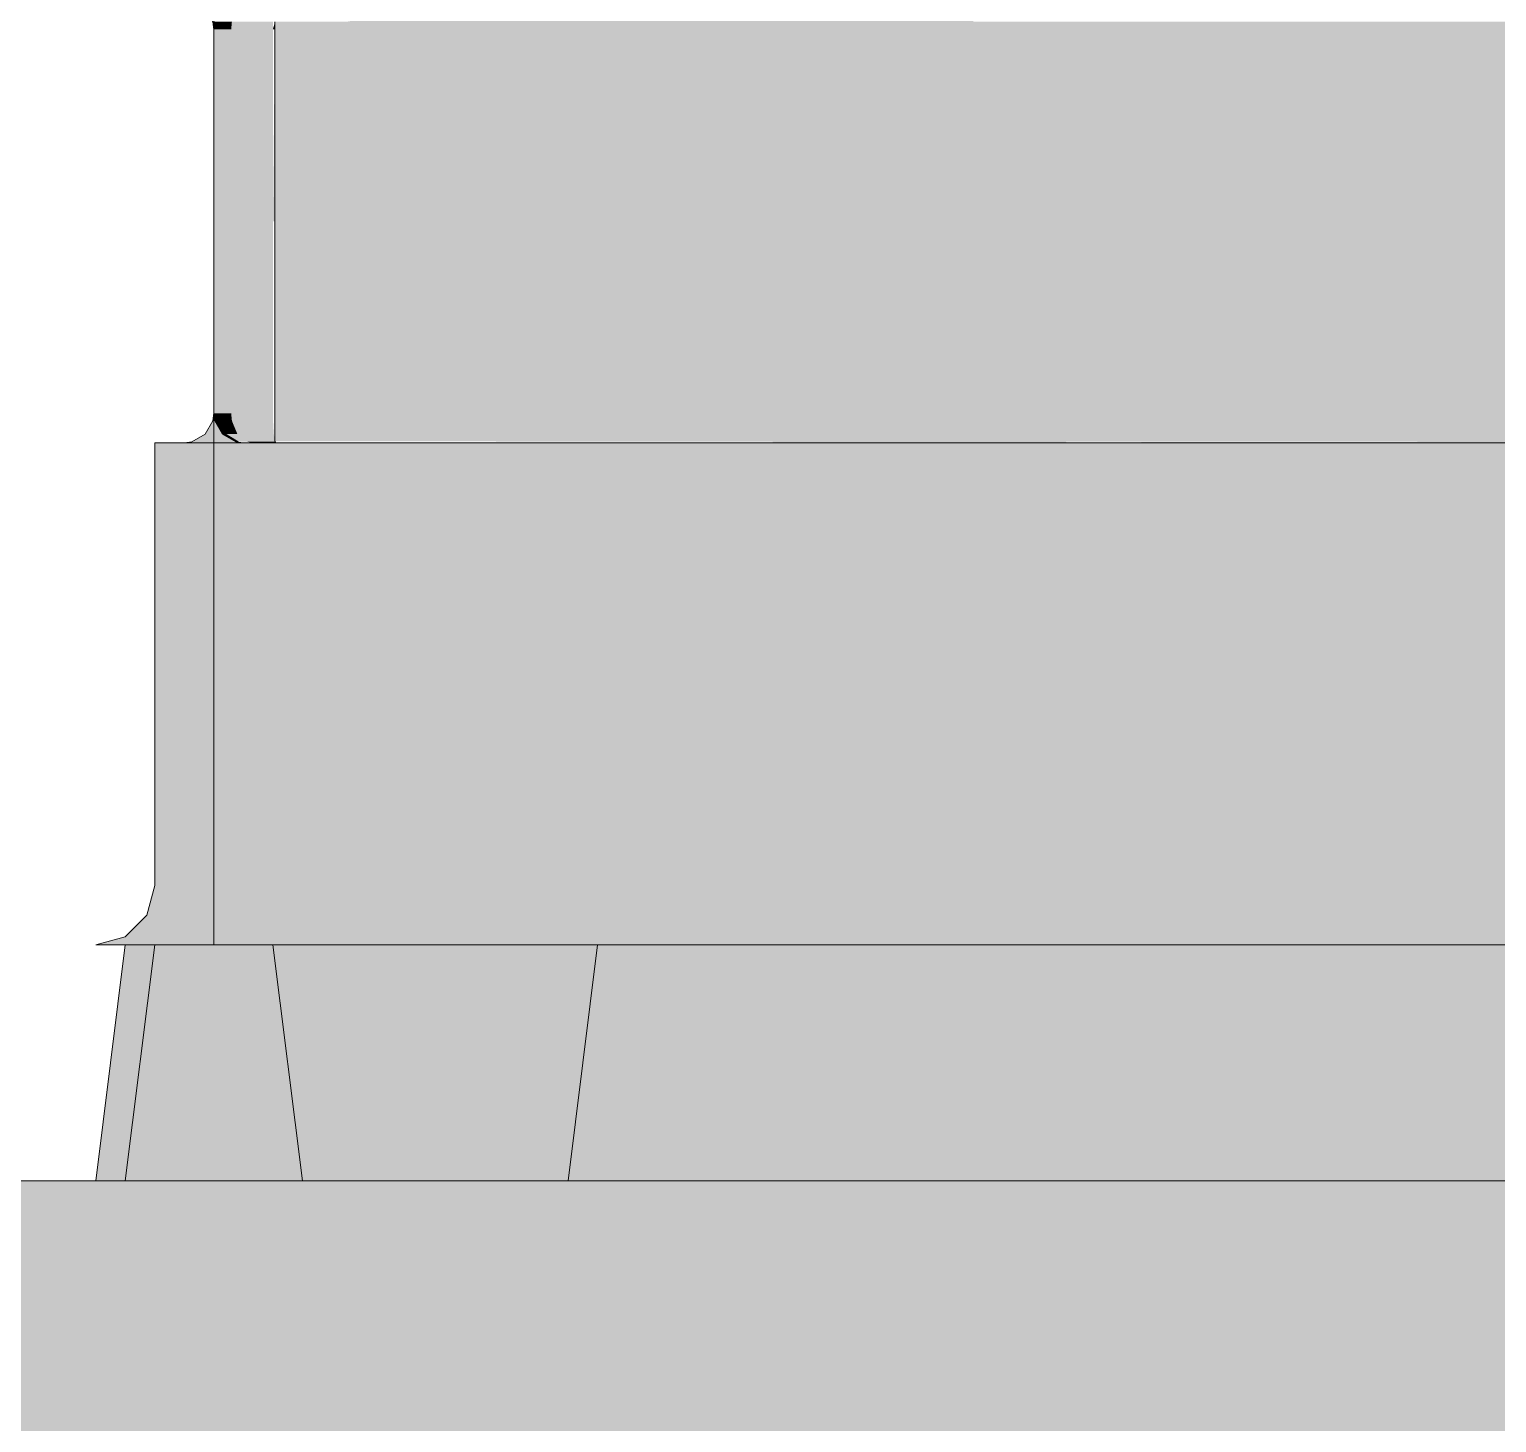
# Model space of a CAD drawing. Header units: centimetres. Extents: x -4381 to 5639, y -3920 to 4826.
# Drawn here: x 71.9544 to 72.4514, y 35.6217 to 36.0936 of the extents above; entities that cross this region are included whole.
import ezdxf
from ezdxf.xclip import XClip

# ---------------------------------------------------------------- set-up
doc = ezdxf.new("R2010")
doc.units = ezdxf.units.CM
doc.header["$MEASUREMENT"] = 0
doc.header["$XCLIPFRAME"] = 0
doc.set_wipeout_variables(frame=1)
doc.linetypes.add('Wipeout_Contour', pattern=[100, 0, -100])
for name, color, linetype in [('01- MOBILIER', 7, 'Continuous'), ('Dalles', 7, 'Continuous'), ('Drawing & Figure', 7, 'Continuous'), ('Structural - Bearing', 7, 'Continuous')]:
    doc.layers.add(name, color=color, linetype=linetype)
for name, color, linetype, lineweight in [('01- MOBILIER_Pen_No__1', 7, 'Continuous', 5), ('01- MOBILIER_Pen_No__101', 252, 'Continuous', 5), ('01- MOBILIER_Pen_No__18', 9, 'Continuous', 5), ('01- MOBILIER_Pen_No__2', 8, 'Continuous', 5), ('Dalles_Pen_No__1', 7, 'Continuous', 5)]:
    doc.layers.add(name, color=color, linetype=linetype, lineweight=lineweight)
for name, color, linetype, lineweight, true_color in [('01- MOBILIER_Pen_No__62', 7, 'Continuous', 5, 0xaaaaaa), ('03-Personnages.2D_Pen_No__58', 7, 'Continuous', 5, 0xdf0000), ('Structural - Bearing_Pen_No__102', 7, 'Continuous', 5, 0xcccccc)]:
    doc.layers.add(name, color=color, linetype=linetype, lineweight=lineweight, true_color=true_color)

# ---------------------------------------------------------------- blocks, each defined once
blk = doc.blocks.new('Drawing_7_7', base_point=(-363.09186, 32.20361))
at = {"color": 254, "linetype": 'Wipeout_Contour', "lineweight": 0, "ltscale": 1044.329314}
blk.add_wipeout([(71.9959, 36.49858), (71.39436, 36.49858), (71.50554, 36.08363), (71.50554, 36.09361), (71.50588, 36.0962), (71.50847, 36.10068), (71.51296, 36.10327), (71.51554, 36.10361), (72.00688, 36.10361), (72.00688, 36.48796), (72.00594, 36.49254), (72.00381, 36.49561), (72.00063, 36.49767)], dxfattribs=at).dxf.layer = '01- MOBILIER'
at = {"color": 254, "linetype": 'Wipeout_Contour', "lineweight": 0, "ltscale": 323.420419}
blk.add_wipeout([(72.69688, 36.02861), (72.69688, 36.09361), (72.03758, 36.09361), (72.03758, 36.02861)], dxfattribs=at).dxf.layer = '01- MOBILIER'
at = {"color": 254, "linetype": 'Wipeout_Contour', "lineweight": 0, "ltscale": 322.952361}
blk.add_wipeout([(72.71688, 35.80361), (72.01688, 35.80361), (72.01688, 35.79361), (72.71688, 35.79361)], dxfattribs=at).dxf.layer = '01- MOBILIER'
at = {"layer": '01- MOBILIER_Pen_No__101', "linetype": 'Continuous', "ltscale": 10}
blk.add_hatch(color=256, dxfattribs=at).paths.add_polyline_path([(72.71688, 35.80361), (72.01688, 35.80361), (72.01688, 35.79361), (72.71688, 35.79361)])
at = {"layer": '01- MOBILIER_Pen_No__18', "linetype": 'Continuous', "ltscale": 10}
blk.add_hatch(color=256, dxfattribs=at).paths.add_polyline_path([(72.69688, 36.02861), (72.69688, 36.09361), (72.03758, 36.09361), (72.03758, 36.02861)])
at = {"color": 254, "linetype": 'Wipeout_Contour', "lineweight": 0, "ltscale": 240.997614}
blk.add_wipeout([(72.03758, 36.02861), (72.03758, 36.09361), (72.03688, 36.02861)], dxfattribs=at).dxf.layer = '01- MOBILIER'
at = {"color": 254, "linetype": 'Wipeout_Contour', "lineweight": 0, "ltscale": 322.937017}
blk.add_wipeout([(72.71688, 35.79361), (72.01688, 35.79361), (72.01688, 35.78629), (72.71688, 35.78629)], dxfattribs=at).dxf.layer = '01- MOBILIER'
at = {"layer": '01- MOBILIER_Pen_No__18', "linetype": 'Continuous', "ltscale": 10}
blk.add_hatch(color=256, dxfattribs=at).paths.add_polyline_path([(72.03758, 36.02861), (72.03758, 36.09361), (72.03688, 36.02861)])
at = {"layer": '01- MOBILIER_Pen_No__2', "linetype": 'Continuous', "ltscale": 10}
blk.add_hatch(color=256, dxfattribs=at).paths.add_polyline_path([(72.71688, 35.79361), (72.01688, 35.79361), (72.01688, 35.78629), (72.71688, 35.78629)])
at = {"color": 254, "linetype": 'Wipeout_Contour', "lineweight": 0, "ltscale": 322.227277}
blk.add_wipeout([(72.03688, 36.02861), (72.03688, 36.09361), (72.02923, 36.09361), (72.02923, 36.02861)], dxfattribs=at).dxf.layer = '01- MOBILIER'
at = {"color": 254, "linetype": 'Wipeout_Contour', "lineweight": 0, "ltscale": 322.928174}
blk.add_wipeout([(72.71688, 35.78629), (72.01688, 35.78629), (72.01688, 35.78361), (72.71688, 35.78361)], dxfattribs=at).dxf.layer = '01- MOBILIER'
at = {"layer": '01- MOBILIER_Pen_No__101', "linetype": 'Continuous', "ltscale": 10}
blk.add_hatch(color=256, dxfattribs=at).paths.add_polyline_path([(72.71688, 35.78629), (72.01688, 35.78629), (72.01688, 35.78361), (72.71688, 35.78361)])
at = {"layer": '01- MOBILIER_Pen_No__62', "linetype": 'Continuous', "ltscale": 10}
blk.add_hatch(color=256, dxfattribs=at).paths.add_polyline_path([(72.03688, 36.02861), (72.03688, 36.09361), (72.02923, 36.09361), (72.02923, 36.02861)])
at = {"color": 254, "linetype": 'Wipeout_Contour', "lineweight": 0, "ltscale": 322.201992}
blk.add_wipeout([(72.02923, 36.02861), (72.02923, 36.09361), (72.02274, 36.09361), (72.02274, 36.02861)], dxfattribs=at).dxf.layer = '01- MOBILIER'
at = {"color": 254, "linetype": 'Wipeout_Contour', "lineweight": 0, "ltscale": 323.481031}
blk.add_wipeout([(72.69688, 36.09361), (72.69685, 36.0962), (72.03758, 36.0962), (72.03758, 36.09361)], dxfattribs=at).dxf.layer = '01- MOBILIER'
at = {"color": 254, "linetype": 'Wipeout_Contour', "lineweight": 0, "ltscale": 323.304546}
blk.add_wipeout([(72.69688, 36.02861), (72.03758, 36.02861), (72.03758, 35.96361), (72.69688, 35.96361)], dxfattribs=at).dxf.layer = '01- MOBILIER'
at = {"color": 254, "linetype": 'Wipeout_Contour', "lineweight": 0, "ltscale": 321.870899}
blk.add_wipeout([(72.13688, 35.70361), (72.14688, 35.78361), (72.03688, 35.78361), (72.04688, 35.70361)], dxfattribs=at).dxf.layer = '01- MOBILIER'
at = {"layer": '01- MOBILIER_Pen_No__101', "linetype": 'Continuous', "ltscale": 10}
blk.add_hatch(color=256, dxfattribs=at).paths.add_polyline_path([(72.02923, 36.02861), (72.02923, 36.09361), (72.02274, 36.09361), (72.02274, 36.02861)])
at = {"layer": '01- MOBILIER_Pen_No__18', "linetype": 'Continuous', "ltscale": 10}
for points in [[(72.69688, 36.09361), (72.69685, 36.0962), (72.03758, 36.0962), (72.03758, 36.09361)], [(72.03758, 36.02861), (72.03688, 35.96361)], [(72.69688, 36.02861), (72.03758, 36.02861), (72.03758, 35.96361), (72.69688, 35.96361)], [(72.13688, 35.70361), (72.14688, 35.78361), (72.03688, 35.78361), (72.04688, 35.70361)]]:
    blk.add_hatch(color=256, dxfattribs=at).paths.add_polyline_path(points)
at = {"color": 254, "linetype": 'Wipeout_Contour', "lineweight": 0, "ltscale": 322.182645}
blk.add_wipeout([(72.02274, 36.02861), (72.02274, 36.09361), (72.0184, 36.09361), (72.0184, 36.02861)], dxfattribs=at).dxf.layer = '01- MOBILIER'
at = {"color": 254, "linetype": 'Wipeout_Contour', "lineweight": 0, "ltscale": 241.057268}
blk.add_wipeout([(72.03758, 36.09361), (72.03758, 36.0962), (72.03688, 36.09361)], dxfattribs=at).dxf.layer = '01- MOBILIER'
at = {"color": 254, "linetype": 'Wipeout_Contour', "lineweight": 0, "ltscale": 322.110973}
blk.add_wipeout([(72.03688, 36.02861), (72.02923, 36.02861), (72.02923, 35.96361), (72.03688, 35.96361)], dxfattribs=at).dxf.layer = '01- MOBILIER'
at = {"color": 254, "linetype": 'Wipeout_Contour', "lineweight": 0, "ltscale": 322.855402}
blk.add_wipeout([(72.14688, 35.78361), (72.13688, 35.70361), (72.59688, 35.70361), (72.58688, 35.78361)], dxfattribs=at).dxf.layer = 'Structural - Bearing'
at = {"layer": '01- MOBILIER_Pen_No__18', "linetype": 'Continuous', "ltscale": 10}
blk.add_hatch(color=256, dxfattribs=at).paths.add_polyline_path([(72.03758, 36.09361), (72.03758, 36.0962), (72.03688, 36.09361)])
at = {"layer": '01- MOBILIER_Pen_No__2', "linetype": 'Continuous', "ltscale": 10}
blk.add_hatch(color=256, dxfattribs=at).paths.add_polyline_path([(72.02274, 36.02861), (72.02274, 36.09361), (72.0184, 36.09361), (72.0184, 36.02861)])
at = {"layer": '01- MOBILIER_Pen_No__62', "linetype": 'Continuous', "ltscale": 10}
blk.add_hatch(color=256, dxfattribs=at).paths.add_polyline_path([(72.03688, 36.02861), (72.02923, 36.02861), (72.02923, 35.96361), (72.03688, 35.96361)])
at = {"layer": 'Structural - Bearing_Pen_No__102', "linetype": 'Continuous', "ltscale": 10}
blk.add_hatch(color=256, dxfattribs=at).paths.add_polyline_path([(72.14688, 35.78361), (72.13688, 35.70361), (72.59688, 35.70361), (72.58688, 35.78361)])
at = {"layer": '01- MOBILIER_Pen_No__1', "linetype": 'Continuous', "ltscale": 10}
for p in [(72.13688, 35.70361), (72.58688, 35.78361)]:
    blk.add_line(p, (72.14688, 35.78361), dxfattribs=at)
at = {"color": 254, "linetype": 'Wipeout_Contour', "lineweight": 0, "ltscale": 322.172184}
blk.add_wipeout([(72.0184, 36.02861), (72.0184, 36.09361), (72.01688, 36.09361), (72.01688, 36.02861)], dxfattribs=at).dxf.layer = '01- MOBILIER'
at = {"color": 254, "linetype": 'Wipeout_Contour', "lineweight": 0, "ltscale": 322.276717}
blk.add_wipeout([(72.03688, 36.09361), (72.03692, 36.0962), (72.02936, 36.0962), (72.02923, 36.09361)], dxfattribs=at).dxf.layer = '01- MOBILIER'
at = {"color": 254, "linetype": 'Wipeout_Contour', "lineweight": 0, "ltscale": 322.085678}
blk.add_wipeout([(72.02923, 36.02861), (72.02274, 36.02861), (72.02274, 35.96361), (72.02923, 35.96361)], dxfattribs=at).dxf.layer = '01- MOBILIER'
at = {"color": 254, "linetype": 'Wipeout_Contour', "lineweight": 0, "ltscale": 323.244671}
blk.add_wipeout([(72.69688, 35.96361), (72.03758, 35.96361), (72.03758, 35.96102), (72.69685, 35.96102)], dxfattribs=at).dxf.layer = '01- MOBILIER'
at = {"layer": '01- MOBILIER_Pen_No__101', "linetype": 'Continuous', "ltscale": 10}
for points in [[(72.0184, 36.02861), (72.0184, 36.09361), (72.01688, 36.09361), (72.01688, 36.02861)], [(72.02923, 36.02861), (72.02274, 36.02861), (72.02274, 35.96361), (72.02923, 35.96361)]]:
    blk.add_hatch(color=256, dxfattribs=at).paths.add_polyline_path(points)
at = {"layer": '01- MOBILIER_Pen_No__18', "linetype": 'Continuous', "ltscale": 10}
blk.add_hatch(color=256, dxfattribs=at).paths.add_polyline_path([(72.03688, 36.09361), (72.03692, 36.0962), (72.02936, 36.0962), (72.02923, 36.09361)])
at = {"layer": '01- MOBILIER_Pen_No__62', "linetype": 'Continuous', "ltscale": 10}
for points in [[(72.03758, 35.96361), (72.03692, 35.96102)], [(72.69688, 35.96361), (72.03758, 35.96361), (72.03758, 35.96102), (72.69685, 35.96102)]]:
    blk.add_hatch(color=256, dxfattribs=at).paths.add_polyline_path(points)
at = {"layer": '01- MOBILIER_Pen_No__1', "linetype": 'Continuous', "ltscale": 10}
for p, q in [((72.03758, 36.09361), (72.03758, 36.0962)), ((72.03758, 36.02861), (72.03758, 36.09361))]:
    blk.add_line(p, q, dxfattribs=at)
at = {"color": 254, "linetype": 'Wipeout_Contour', "lineweight": 0, "ltscale": 322.248014}
blk.add_wipeout([(72.02923, 36.09361), (72.02936, 36.0962), (72.02299, 36.0962), (72.02274, 36.09361)], dxfattribs=at).dxf.layer = '01- MOBILIER'
at = {"color": 254, "linetype": 'Wipeout_Contour', "lineweight": 0, "ltscale": 322.066325}
blk.add_wipeout([(72.02274, 36.02861), (72.0184, 36.02861), (72.0184, 35.96361), (72.02274, 35.96361)], dxfattribs=at).dxf.layer = '01- MOBILIER'
at = {"color": 254, "linetype": 'Wipeout_Contour', "lineweight": 0, "ltscale": 322.039362}
blk.add_wipeout([(72.03688, 35.96361), (72.02923, 35.96361), (72.02936, 35.96102), (72.03692, 35.96102)], dxfattribs=at).dxf.layer = '01- MOBILIER'
at = {"layer": '01- MOBILIER_Pen_No__101', "linetype": 'Continuous', "ltscale": 10}
for points in [[(72.02923, 36.09361), (72.02936, 36.0962), (72.02299, 36.0962), (72.02274, 36.09361)], [(72.03688, 35.96361), (72.02923, 35.96361), (72.02936, 35.96102), (72.03692, 35.96102)]]:
    blk.add_hatch(color=256, dxfattribs=at).paths.add_polyline_path(points)
at = {"layer": '01- MOBILIER_Pen_No__2', "linetype": 'Continuous', "ltscale": 10}
blk.add_hatch(color=256, dxfattribs=at).paths.add_polyline_path([(72.02274, 36.02861), (72.0184, 36.02861), (72.0184, 35.96361), (72.02274, 35.96361)])
at = {"layer": '01- MOBILIER_Pen_No__1', "linetype": 'Continuous', "ltscale": 10}
blk.add_line((72.03758, 36.02861), (72.03758, 35.96361), dxfattribs=at)
at = {"color": 254, "linetype": 'Wipeout_Contour', "lineweight": 0, "ltscale": 322.229451}
blk.add_wipeout([(72.02274, 36.09361), (72.02299, 36.0962), (72.01873, 36.0962), (72.0184, 36.09361)], dxfattribs=at).dxf.layer = '01- MOBILIER'
at = {"color": 254, "linetype": 'Wipeout_Contour', "lineweight": 0, "ltscale": 322.05586}
blk.add_wipeout([(72.0184, 36.02861), (72.01688, 36.02861), (72.01688, 35.96361), (72.0184, 35.96361)], dxfattribs=at).dxf.layer = '01- MOBILIER'
at = {"color": 254, "linetype": 'Wipeout_Contour', "lineweight": 0, "ltscale": 322.010461}
blk.add_wipeout([(72.02923, 35.96361), (72.02274, 35.96361), (72.02299, 35.96102), (72.02936, 35.96102)], dxfattribs=at).dxf.layer = '01- MOBILIER'
at = {"color": 254, "linetype": 'Wipeout_Contour', "lineweight": 0, "ltscale": 323.238412}
blk.add_wipeout([(72.69685, 35.96102), (72.03758, 35.96102), (72.03758, 35.95654), (72.69659, 35.95654)], dxfattribs=at).dxf.layer = '01- MOBILIER'
at = {"layer": '01- MOBILIER_Pen_No__101', "linetype": 'Continuous', "ltscale": 10}
blk.add_hatch(color=256, dxfattribs=at).paths.add_polyline_path([(72.0184, 36.02861), (72.01688, 36.02861), (72.01688, 35.96361), (72.0184, 35.96361)])
at = {"layer": '01- MOBILIER_Pen_No__2', "linetype": 'Continuous', "ltscale": 10}
for points in [[(72.02274, 36.09361), (72.02299, 36.0962), (72.01873, 36.0962), (72.0184, 36.09361)], [(72.02923, 35.96361), (72.02274, 35.96361), (72.02299, 35.96102), (72.02936, 35.96102)], [(72.03758, 35.96102), (72.03717, 35.95654)], [(72.69685, 35.96102), (72.03758, 35.96102), (72.03758, 35.95654), (72.69659, 35.95654)]]:
    blk.add_hatch(color=256, dxfattribs=at).paths.add_polyline_path(points)
at = {"color": 254, "linetype": 'Wipeout_Contour', "lineweight": 0, "ltscale": 322.224549}
blk.add_wipeout([(72.0184, 36.09361), (72.01873, 36.0962), (72.01722, 36.0962), (72.01688, 36.09361)], dxfattribs=at).dxf.layer = '01- MOBILIER'
at = {"color": 254, "linetype": 'Wipeout_Contour', "lineweight": 0, "ltscale": 321.991554}
blk.add_wipeout([(72.02274, 35.96361), (72.0184, 35.96361), (72.01873, 35.96102), (72.02299, 35.96102)], dxfattribs=at).dxf.layer = '01- MOBILIER'
at = {"color": 254, "linetype": 'Wipeout_Contour', "lineweight": 0, "ltscale": 321.958895}
blk.add_wipeout([(72.03692, 35.96102), (72.02936, 35.96102), (72.03037, 35.95654), (72.03717, 35.95654)], dxfattribs=at).dxf.layer = '01- MOBILIER'
at = {"layer": '01- MOBILIER_Pen_No__101', "linetype": 'Continuous', "ltscale": 10}
blk.add_hatch(color=256, dxfattribs=at).paths.add_polyline_path([(72.0184, 36.09361), (72.01873, 36.0962), (72.01722, 36.0962), (72.01688, 36.09361)])
at = {"layer": '01- MOBILIER_Pen_No__2', "linetype": 'Continuous', "ltscale": 10}
for points in [[(72.02274, 35.96361), (72.0184, 35.96361), (72.01873, 35.96102), (72.02299, 35.96102)], [(72.03692, 35.96102), (72.02936, 35.96102), (72.03037, 35.95654), (72.03717, 35.95654)]]:
    blk.add_hatch(color=256, dxfattribs=at).paths.add_polyline_path(points)
at = {"layer": '01- MOBILIER_Pen_No__1', "linetype": 'Continuous', "ltscale": 10}
blk.add_line((72.03758, 35.96361), (72.03758, 35.96102), dxfattribs=at)
at = {"color": 254, "linetype": 'Wipeout_Contour', "lineweight": 0, "ltscale": 241.179836}
blk.add_wipeout([(72.01722, 36.48654), (72.01688, 36.09361), (72.01722, 36.0962)], dxfattribs=at).dxf.layer = '01- MOBILIER'
at = {"color": 254, "linetype": 'Wipeout_Contour', "lineweight": 0, "ltscale": 321.98548}
blk.add_wipeout([(72.0184, 35.96361), (72.01688, 35.96361), (72.01722, 35.96102), (72.01873, 35.96102)], dxfattribs=at).dxf.layer = '01- MOBILIER'
at = {"color": 254, "linetype": 'Wipeout_Contour', "lineweight": 0, "ltscale": 321.917437}
blk.add_wipeout([(72.02936, 35.96102), (72.02299, 35.96102), (72.02485, 35.95654), (72.03037, 35.95654)], dxfattribs=at).dxf.layer = '01- MOBILIER'
at = {"color": 254, "linetype": 'Wipeout_Contour', "lineweight": 0, "ltscale": 323.261699}
blk.add_wipeout([(72.69659, 35.95654), (72.03758, 35.95654), (72.03758, 35.95413), (72.69615, 35.95395)], dxfattribs=at).dxf.layer = '01- MOBILIER'
at = {"layer": '01- MOBILIER_Pen_No__101', "linetype": 'Continuous', "ltscale": 10}
for points in [[(72.01722, 36.48654), (72.01688, 36.09361), (72.01722, 36.0962)], [(72.0184, 35.96361), (72.01688, 35.96361), (72.01722, 35.96102), (72.01873, 35.96102)], [(72.69659, 35.95654), (72.03758, 35.95654), (72.03758, 35.95413), (72.69615, 35.95395)]]:
    blk.add_hatch(color=256, dxfattribs=at).paths.add_polyline_path(points)
at = {"layer": '01- MOBILIER_Pen_No__2', "linetype": 'Continuous', "ltscale": 10}
blk.add_hatch(color=256, dxfattribs=at).paths.add_polyline_path([(72.02936, 35.96102), (72.02299, 35.96102), (72.02485, 35.95654), (72.03037, 35.95654)])
at = {"color": 254, "linetype": 'Wipeout_Contour', "lineweight": 0, "ltscale": 322.582473}
blk.add_wipeout([(72.01654, 36.48697), (72.01654, 36.0962), (72.01688, 36.09361), (72.01688, 36.48633)], dxfattribs=at).dxf.layer = '01- MOBILIER'
at = {"color": 254, "linetype": 'Wipeout_Contour', "lineweight": 0, "ltscale": 321.918906}
blk.add_wipeout([(72.02299, 35.96102), (72.01873, 35.96102), (72.02116, 35.95654), (72.02485, 35.95654)], dxfattribs=at).dxf.layer = '01- MOBILIER'
at = {"color": 254, "linetype": 'Wipeout_Contour', "lineweight": 0, "ltscale": 321.880137}
blk.add_wipeout([(72.03717, 35.95654), (72.03037, 35.95654), (72.03212, 35.95395), (72.03761, 35.95395)], dxfattribs=at).dxf.layer = '01- MOBILIER'
at = {"layer": '01- MOBILIER_Pen_No__101', "linetype": 'Continuous', "ltscale": 10}
for points in [[(72.02299, 35.96102), (72.01873, 35.96102), (72.02116, 35.95654), (72.02485, 35.95654)], [(72.03717, 35.95654), (72.03037, 35.95654), (72.03212, 35.95395), (72.03761, 35.95395)]]:
    blk.add_hatch(color=256, dxfattribs=at).paths.add_polyline_path(points)
at = {"layer": '01- MOBILIER_Pen_No__18', "linetype": 'Continuous', "ltscale": 10}
blk.add_hatch(color=256, dxfattribs=at).paths.add_polyline_path([(72.01654, 36.48697), (72.01654, 36.0962), (72.01688, 36.09361), (72.01688, 36.48633)])
at = {"layer": '01- MOBILIER_Pen_No__1', "linetype": 'Continuous', "ltscale": 10}
for p, q in [((72.01688, 36.48633), (72.01688, 36.09361)), ((72.01688, 36.09361), (72.01722, 36.0962)), ((72.03758, 35.96102), (72.03758, 35.95654))]:
    blk.add_line(p, q, dxfattribs=at)
at = {"color": 254, "linetype": 'Wipeout_Contour', "lineweight": 0, "ltscale": 321.957273}
blk.add_wipeout([(72.01873, 35.96102), (72.01722, 35.96102), (72.01981, 35.95654), (72.02116, 35.95654)], dxfattribs=at).dxf.layer = '01- MOBILIER'
at = {"color": 254, "linetype": 'Wipeout_Contour', "lineweight": 0, "ltscale": 321.838466}
blk.add_wipeout([(72.03037, 35.95654), (72.02485, 35.95654), (72.02808, 35.95395), (72.03212, 35.95395)], dxfattribs=at).dxf.layer = '01- MOBILIER'
at = {"color": 254, "linetype": 'Wipeout_Contour', "lineweight": 0, "ltscale": 242.490102}
blk.add_wipeout([(72.69615, 35.95395), (72.03761, 35.95395), (72.6959, 35.95361)], dxfattribs=at).dxf.layer = '01- MOBILIER'
at = {"layer": '01- MOBILIER_Pen_No__101', "linetype": 'Continuous', "ltscale": 10}
for points in [[(72.01873, 35.96102), (72.01722, 35.96102), (72.01981, 35.95654), (72.02116, 35.95654)], [(72.03037, 35.95654), (72.02485, 35.95654), (72.02808, 35.95395), (72.03212, 35.95395)], [(72.69615, 35.95395), (72.03761, 35.95395), (72.6959, 35.95361)]]:
    blk.add_hatch(color=256, dxfattribs=at).paths.add_polyline_path(points)
at = {"color": 254, "linetype": 'Wipeout_Contour', "lineweight": 0, "ltscale": 321.877588}
blk.add_wipeout([(72.02485, 35.95654), (72.02116, 35.95654), (72.02539, 35.95395), (72.02808, 35.95395)], dxfattribs=at).dxf.layer = '01- MOBILIER'
at = {"color": 254, "linetype": 'Wipeout_Contour', "lineweight": 0, "ltscale": 321.92493}
blk.add_wipeout([(72.03761, 35.95395), (72.03212, 35.95395), (72.03313, 35.95361), (72.03787, 35.95361)], dxfattribs=at).dxf.layer = '01- MOBILIER'
at = {"layer": '01- MOBILIER_Pen_No__101', "linetype": 'Continuous', "ltscale": 10}
for points in [[(72.02485, 35.95654), (72.02116, 35.95654), (72.02539, 35.95395), (72.02808, 35.95395)], [(72.03761, 35.95395), (72.03212, 35.95395), (72.03313, 35.95361), (72.03787, 35.95361)]]:
    blk.add_hatch(color=256, dxfattribs=at).paths.add_polyline_path(points)
at = {"color": 254, "linetype": 'Wipeout_Contour', "lineweight": 0, "ltscale": 321.955041}
blk.add_wipeout([(72.02116, 35.95654), (72.01981, 35.95654), (72.02429, 35.95395), (72.02539, 35.95395)], dxfattribs=at).dxf.layer = '01- MOBILIER'
at = {"color": 254, "linetype": 'Wipeout_Contour', "lineweight": 0, "ltscale": 321.873966}
blk.add_wipeout([(72.03212, 35.95395), (72.02808, 35.95395), (72.02995, 35.95361), (72.03313, 35.95361)], dxfattribs=at).dxf.layer = '01- MOBILIER'
at = {"layer": '01- MOBILIER_Pen_No__101', "linetype": 'Continuous', "ltscale": 10}
blk.add_hatch(color=256, dxfattribs=at).paths.add_polyline_path([(72.03212, 35.95395), (72.02808, 35.95395), (72.02995, 35.95361), (72.03313, 35.95361)])
at = {"layer": '01- MOBILIER_Pen_No__62', "linetype": 'Continuous', "ltscale": 10}
blk.add_hatch(color=256, dxfattribs=at).paths.add_polyline_path([(72.02116, 35.95654), (72.01981, 35.95654), (72.02429, 35.95395), (72.02539, 35.95395)])
at = {"color": 254, "linetype": 'Wipeout_Contour', "lineweight": 0, "ltscale": 483.406596}
blk.add_wipeout([(72.01688, 35.96361), (72.01688, 35.95361), (72.02688, 35.95361), (72.02429, 35.95395), (72.01981, 35.95654), (72.01722, 35.96102)], dxfattribs=at).dxf.layer = '01- MOBILIER'
at = {"layer": '01- MOBILIER_Pen_No__18', "linetype": 'Continuous', "ltscale": 10}
blk.add_hatch(color=256, dxfattribs=at).paths.add_polyline_path([(72.01688, 35.96361), (72.01688, 35.95361), (72.02688, 35.95361), (72.02429, 35.95395), (72.01981, 35.95654), (72.01722, 35.96102)])
at = {"color": 254, "linetype": 'Wipeout_Contour', "lineweight": 0, "ltscale": 323.093793}
blk.add_wipeout([(72.71688, 35.95361), (72.01688, 35.95361), (72.01688, 35.80361), (72.71688, 35.80361)], dxfattribs=at).dxf.layer = '01- MOBILIER'
at = {"layer": '01- MOBILIER_Pen_No__18', "linetype": 'Continuous', "ltscale": 10}
blk.add_hatch(color=256, dxfattribs=at).paths.add_polyline_path([(72.71688, 35.95361), (72.01688, 35.95361), (72.01688, 35.80361), (72.71688, 35.80361)])
at = {"layer": '01- MOBILIER_Pen_No__1', "linetype": 'Continuous', "ltscale": 10}
for p, q in [((72.01981, 35.95654), (72.02429, 35.95395)), ((72.02429, 35.95395), (72.02688, 35.95361)), ((72.02688, 35.95361), (72.02782, 35.95361)), ((72.02782, 35.95361), (72.02995, 35.95361)), ((72.02995, 35.95361), (72.03313, 35.95361)), ((72.03313, 35.95361), (72.03787, 35.95361)), ((72.03758, 35.95654), (72.03758, 35.95413)), ((72.03758, 35.95413), (72.03761, 35.95395)), ((72.03761, 35.95395), (72.03787, 35.95361)), ((72.03787, 35.95361), (72.6959, 35.95361))]:
    blk.add_line(p, q, dxfattribs=at)
at = {"color": 254, "linetype": 'Wipeout_Contour', "lineweight": 0, "ltscale": 481.706434}
blk.add_wipeout([(72.00947, 35.95395), (72.00688, 35.95361), (72.01688, 35.95361), (72.01688, 35.96361), (72.01654, 35.96102), (72.01395, 35.95654)], dxfattribs=at).dxf.layer = '01- MOBILIER'
at = {"color": 254, "linetype": 'Wipeout_Contour', "lineweight": 0, "ltscale": 321.557029}
blk.add_wipeout([(72.01688, 35.80361), (71.99688, 35.80361), (71.9942, 35.79361), (72.01688, 35.79361)], dxfattribs=at).dxf.layer = '01- MOBILIER'
at = {"layer": '01- MOBILIER_Pen_No__101', "linetype": 'Continuous', "ltscale": 10}
blk.add_hatch(color=256, dxfattribs=at).paths.add_polyline_path([(72.01688, 35.80361), (71.99688, 35.80361), (71.9942, 35.79361), (72.01688, 35.79361)])
at = {"layer": '01- MOBILIER_Pen_No__18', "linetype": 'Continuous', "ltscale": 10}
blk.add_hatch(color=256, dxfattribs=at).paths.add_polyline_path([(72.00947, 35.95395), (72.00688, 35.95361), (72.01688, 35.95361), (72.01688, 35.96361), (72.01654, 35.96102), (72.01395, 35.95654)])
at = {"layer": '01- MOBILIER_Pen_No__1', "linetype": 'Continuous', "ltscale": 10}
for p, q in [((72.01688, 35.96361), (72.01722, 35.96102)), ((72.01722, 35.96102), (72.01981, 35.95654))]:
    blk.add_line(p, q, dxfattribs=at)
at = {"layer": '01- MOBILIER_Pen_No__1', "linetype": 'Continuous', "ltscale": 10, "flags": 128}
blk.add_lwpolyline([(72.01395, 36.10068), (72.01654, 36.0962), (72.01688, 36.09361), (72.01688, 36.02861), (72.01688, 35.96361), (72.01654, 35.96102), (72.01395, 35.95654)], dxfattribs=at)
at = {"color": 254, "linetype": 'Wipeout_Contour', "lineweight": 0, "ltscale": 321.807059}
blk.add_wipeout([(72.01688, 35.95361), (71.99688, 35.95361), (71.99688, 35.80361), (72.01688, 35.80361)], dxfattribs=at).dxf.layer = '01- MOBILIER'
at = {"color": 254, "linetype": 'Wipeout_Contour', "lineweight": 0, "ltscale": 321.420139}
blk.add_wipeout([(72.01688, 35.79361), (71.9942, 35.79361), (71.98688, 35.78629), (72.01688, 35.78629)], dxfattribs=at).dxf.layer = '01- MOBILIER'
at = {"layer": '01- MOBILIER_Pen_No__18', "linetype": 'Continuous', "ltscale": 10}
blk.add_hatch(color=256, dxfattribs=at).paths.add_polyline_path([(72.01688, 35.95361), (71.99688, 35.95361), (71.99688, 35.80361), (72.01688, 35.80361)])
at = {"layer": '01- MOBILIER_Pen_No__2', "linetype": 'Continuous', "ltscale": 10}
blk.add_hatch(color=256, dxfattribs=at).paths.add_polyline_path([(72.01688, 35.79361), (71.9942, 35.79361), (71.98688, 35.78629), (72.01688, 35.78629)])
at = {"layer": '01- MOBILIER_Pen_No__1', "linetype": 'Continuous', "ltscale": 10}
for p, q in [((72.01688, 35.96361), (72.01688, 35.95361)), ((72.01688, 35.95361), (72.00688, 35.95361)), ((72.02707, 35.95361), (72.01688, 35.95361)), ((72.01688, 35.95361), (72.01688, 35.80361)), ((72.01688, 35.80361), (72.01688, 35.79361))]:
    blk.add_line(p, q, dxfattribs=at)
at = {"layer": '01- MOBILIER_Pen_No__1', "linetype": 'Continuous', "ltscale": 10, "flags": 128}
for points in [[(71.99688, 35.95361), (71.99688, 35.80361), (71.9942, 35.79361)], [(72.01395, 35.95654), (72.00947, 35.95395), (72.00688, 35.95361), (71.99688, 35.95361)]]:
    blk.add_lwpolyline(points, dxfattribs=at)
at = {"color": 254, "linetype": 'Wipeout_Contour', "lineweight": 0, "ltscale": 321.390356}
blk.add_wipeout([(72.01688, 35.78629), (71.98688, 35.78629), (71.97688, 35.78361), (72.01688, 35.78361)], dxfattribs=at).dxf.layer = '01- MOBILIER'
at = {"layer": '01- MOBILIER_Pen_No__101', "linetype": 'Continuous', "ltscale": 10}
blk.add_hatch(color=256, dxfattribs=at).paths.add_polyline_path([(72.01688, 35.78629), (71.98688, 35.78629), (71.97688, 35.78361), (72.01688, 35.78361)])
at = {"layer": '01- MOBILIER_Pen_No__1', "linetype": 'Continuous', "ltscale": 10}
for p, q in [((71.9942, 35.79361), (71.98688, 35.78629)), ((72.01688, 35.79361), (72.01688, 35.78629))]:
    blk.add_line(p, q, dxfattribs=at)
at = {"color": 254, "linetype": 'Wipeout_Contour', "lineweight": 0, "ltscale": 321.497322}
blk.add_wipeout([(71.97688, 35.70361), (71.98688, 35.70361), (71.99688, 35.78361), (71.98688, 35.78361)], dxfattribs=at).dxf.layer = '01- MOBILIER'
at = {"layer": '01- MOBILIER_Pen_No__18', "linetype": 'Continuous', "ltscale": 10}
blk.add_hatch(color=256, dxfattribs=at).paths.add_polyline_path([(71.97688, 35.70361), (71.98688, 35.70361), (71.99688, 35.78361), (71.98688, 35.78361)])
at = {"layer": 'Dalles_Pen_No__1', "linetype": 'Continuous', "ltscale": 10}
blk.add_line((71.97688, 35.70361), (71.88688, 35.70361), dxfattribs=at)
at = {"color": 254, "linetype": 'Wipeout_Contour', "lineweight": 0, "ltscale": 321.602275}
blk.add_wipeout([(71.99688, 35.78361), (71.98688, 35.70361), (72.04688, 35.70361), (72.03688, 35.78361)], dxfattribs=at).dxf.layer = 'Structural - Bearing'
at = {"layer": '03-Personnages.2D_Pen_No__58', "linetype": 'Continuous', "lineweight": 0, "ltscale": 10, "true_color": 0x6f0000}
blk.add_hatch(color=16, dxfattribs=at).paths.add_polyline_path([(71.89787, 36.31574), (71.89065, 36.322), (71.8832, 36.32646), (71.8826, 36.33185), (71.88151, 36.33854), (71.88566, 36.34093), (71.88941, 36.3443), (71.89231, 36.35142), (71.89186, 36.36138), (71.88734, 36.36733), (71.88912, 36.37052), (71.9004, 36.38732), (71.90591, 36.39666), (71.91579, 36.39948), (71.92801, 36.40517), (71.9364, 36.41076), (71.94306, 36.42052), (71.94677, 36.43091), (71.95055, 36.44318), (71.95415, 36.45921), (71.95659, 36.48087), (71.95678, 36.4923), (71.95473, 36.51206), (71.95914, 36.53087), (71.96558, 36.55198), (71.97656, 36.58005), (71.98237, 36.59682), (71.98763, 36.60592), (71.99917, 36.62059), (72.02491, 36.65502), (72.03314, 36.67654), (72.03566, 36.68532), (72.03144, 36.68793), (72.03273, 36.69128), (72.03875, 36.7014), (72.04167, 36.70525), (72.04484, 36.70919), (72.05086, 36.71469), (72.0586, 36.72012), (72.06659, 36.7231), (72.07368, 36.7255), (72.08021, 36.72724), (72.08494, 36.72906), (72.08901, 36.73202), (72.09242, 36.73661), (72.09412, 36.73997), (72.09476, 36.74397), (72.09514, 36.7492), (72.0943, 36.75394), (72.09168, 36.7563), (72.08832, 36.75865), (72.08635, 36.76044), (72.08502, 36.76533), (72.08517, 36.76819), (72.08539, 36.77261), (72.08571, 36.77425), (72.08538, 36.77596), (72.08382, 36.77751), (72.08201, 36.77872), (72.07997, 36.7801), (72.07734, 36.78327), (72.07745, 36.78585), (72.07801, 36.78822), (72.07801, 36.78961), (72.07776, 36.79132), (72.07746, 36.79462), (72.07561, 36.79581), (72.07252, 36.80138), (72.07038, 36.8044), (72.07176, 36.80694), (72.07331, 36.80833), (72.07486, 36.80875), (72.07771, 36.81048), (72.08006, 36.81351), (72.08078, 36.81702), (72.07921, 36.82118), (72.07642, 36.82468), (72.06946, 36.82784), (72.05922, 36.83351), (72.05087, 36.83903), (72.04652, 36.84252), (72.04381, 36.84594), (72.04274, 36.8483), (72.04174, 36.8514), (72.04091, 36.85516), (72.03761, 36.862), (72.033, 36.86876), (72.02644, 36.87584), (72.01987, 36.88284), (72.00701, 36.89046), (72.00246, 36.9013), (71.99654, 36.91059), (71.97968, 36.91737), (71.94933, 36.90956), (71.94371, 36.90504), (71.90251, 36.89341), (71.88084, 36.88106), (71.8641, 36.8796), (71.85149, 36.86794), (71.83571, 36.83404), (71.82864, 36.80779), (71.82705, 36.78115), (71.83579, 36.76191), (71.84798, 36.73999), (71.86484, 36.71687), (71.86661, 36.70307), (71.86864, 36.68903), (71.86315, 36.68947), (71.85844, 36.67718), (71.85205, 36.67163), (71.81441, 36.66312), (71.76427, 36.64522), (71.72631, 36.61156), (71.68517, 36.57774), (71.64916, 36.55601), (71.60179, 36.51757), (71.58618, 36.50205), (71.58411, 36.48971), (71.58936, 36.46833), (71.61783, 36.4397), (71.66441, 36.40217), (71.68502, 36.37752), (71.68357, 36.35553), (71.68843, 36.32909), (71.6817, 36.30046), (71.67586, 36.27291), (71.67224, 36.24185), (71.67317, 36.21677), (71.67556, 36.21401), (71.67516, 36.17602), (71.68634, 36.12411), (71.69433, 36.10961), (71.71094, 36.10361), (72.01688, 36.10361), (72.07775, 36.09392), (72.11807, 36.07824), (72.13515, 36.0647), (72.14098, 36.07158), (72.15473, 36.09431), (72.15623, 36.08182), (72.16066, 36.06011), (72.16902, 36.0363), (72.18422, 35.99928), (72.19748, 35.97499), (72.20409, 35.95942), (72.21343, 35.93463), (72.23048, 35.87169), (72.23376, 35.85161), (72.233, 35.83992), (72.2277, 35.83622), (72.22476, 35.83678), (72.22231, 35.83636), (72.21768, 35.83079), (72.20965, 35.8185), (72.20295, 35.79976), (72.20324, 35.79045), (72.20501, 35.7754), (72.21094, 35.76578), (72.2195, 35.75063), (72.22449, 35.73276), (72.22702, 35.71439), (72.2272, 35.70361), (72.23523, 35.70361), (72.23489, 35.70814), (72.23406, 35.72798), (72.23687, 35.74009), (72.24068, 35.74705), (72.24956, 35.75415), (72.25579, 35.73204), (72.25683, 35.70361), (72.26677, 35.70361), (72.26525, 35.73388), (72.26636, 35.74535), (72.2744, 35.74016), (72.2841, 35.72795), (72.29506, 35.7075), (72.29746, 35.70361), (72.44201, 35.70361), (72.42933, 35.70735), (72.40796, 35.7173), (72.39649, 35.7246), (72.38829, 35.73167), (72.38488, 35.74627), (72.37907, 35.76569), (72.36659, 35.79481), (72.35139, 35.83224), (72.33979, 35.85016), (72.32236, 35.89199), (72.30993, 35.93131), (72.29922, 35.98698), (72.28761, 36.04288), (72.27288, 36.10139), (72.26556, 36.14816), (72.26167, 36.17796), (72.26164, 36.18876), (72.26117, 36.19692), (72.25363, 36.22049), (72.2481, 36.25012), (72.23894, 36.27075), (72.21854, 36.28307), (72.19132, 36.28654), (72.19193, 36.28973), (72.15156, 36.29178), (72.08285, 36.28784), (72.0468, 36.28823), (71.99173, 36.28427), (71.93845, 36.28284), (71.92847, 36.28404)])
at = {"layer": 'Dalles', "linetype": 'Continuous', "lineweight": 0, "ltscale": 10, "true_color": 0x000000}
blk.add_hatch(color=18, dxfattribs=at).paths.add_polyline_path([(84.26688, 35.40361), (84.26688, 35.70361), (70.86688, 35.70361), (70.86688, 35.40361)])
at = {"layer": 'Structural - Bearing_Pen_No__102', "linetype": 'Continuous', "ltscale": 10}
blk.add_hatch(color=256, dxfattribs=at).paths.add_polyline_path([(71.99688, 35.78361), (71.98688, 35.70361), (72.04688, 35.70361), (72.03688, 35.78361)])
at = {"layer": '01- MOBILIER_Pen_No__1', "linetype": 'Continuous', "ltscale": 10}
for p, q in [((71.98688, 35.78629), (71.97688, 35.78361)), ((72.01688, 35.78629), (72.01688, 35.78361)), ((71.98688, 35.78361), (71.97688, 35.70361)), ((71.98688, 35.78361), (71.97688, 35.78361)), ((71.99688, 35.78361), (71.98688, 35.78361)), ((71.98688, 35.70361), (71.99688, 35.78361)), ((72.01688, 35.78361), (71.99688, 35.78361)), ((72.03688, 35.78361), (72.01688, 35.78361)), ((72.14688, 35.78361), (72.03688, 35.78361)), ((72.04688, 35.70361), (72.03688, 35.78361))]:
    blk.add_line(p, q, dxfattribs=at)
at = {"layer": 'Dalles_Pen_No__1', "linetype": 'Continuous', "ltscale": 10}
blk.add_line((74.8189, 35.70361), (71.97688, 35.70361), dxfattribs=at)

msp = doc.modelspace()

# ---------------------------------------------------------------- block references
at = {"layer": 'Drawing & Figure', "color": 151, "linetype": 'Continuous', "lineweight": 5, "ltscale": 10, "true_color": 0x80c2ff}
ref = msp.add_blockref('Drawing_7_7', (-363.09186, 32.20361), dxfattribs=at)
XClip(ref).set_block_clipping_path([(51.7463984619, 23.6253966175), (100.4426918859, 45.1170657245)])

doc.saveas('drawing.dxf')
